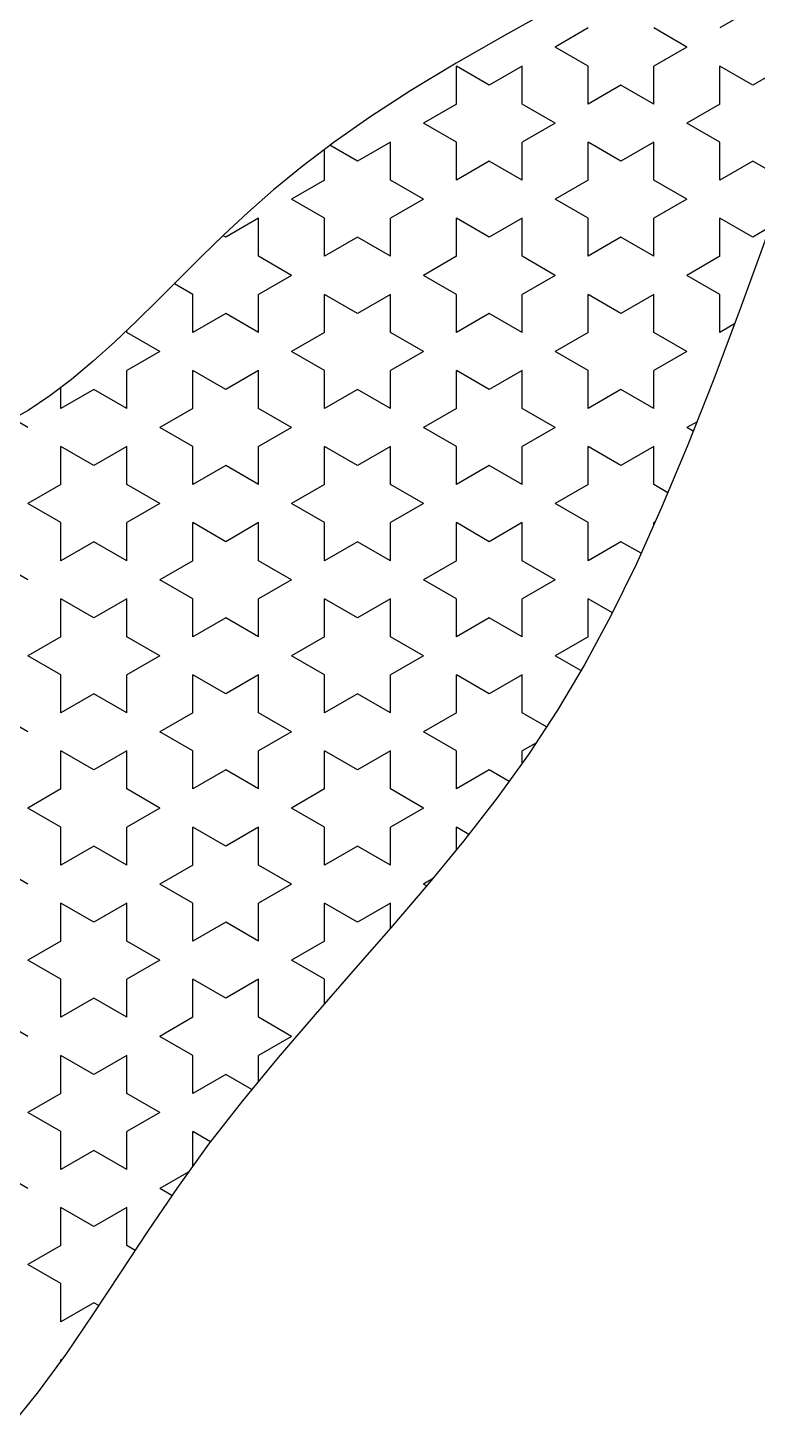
# Model space of a CAD drawing. Extents: x 138.78 to 140.36, y 234.45 to 235.46.
# Drawn here: x 139.2328 to 139.3062, y 234.4741 to 234.6152 of the extents above; entities that cross this region are included whole.
import ezdxf

# ---------------------------------------------------------------- set-up
doc = ezdxf.new("R2010")
doc.units = 0
doc.header["$MEASUREMENT"] = 0
doc.layers.get('0').update_dxf_attribs({"linetype": 'CONTINUOUS'})

msp = doc.modelspace()

# ---------------------------------------------------------------- linework, layer by layer
for p, q in [((139.2857, 234.61714), (139.28081, 234.61444)), ((139.30582, 234.6171), (139.3025, 234.61518)), ((139.28081, 234.61444), (139.27594, 234.61164)), ((139.28922, 234.61518), (139.2859, 234.61326)), ((139.29918, 234.61326), (139.29586, 234.61518)), ((139.28922, 234.61135), (139.2859, 234.61326)), ((139.29918, 234.61326), (139.29586, 234.61135)), ((139.27594, 234.61164), (139.27135, 234.60887)), ((139.27595, 234.60751), (139.27595, 234.61135)), ((139.27927, 234.60943), (139.27595, 234.61135)), ((139.28258, 234.61135), (139.27927, 234.60943)), ((139.28258, 234.60751), (139.28258, 234.61135)), ((139.28922, 234.60751), (139.28922, 234.61135)), ((139.29586, 234.60751), (139.29586, 234.61135)), ((139.3025, 234.60751), (139.3025, 234.61135)), ((139.30582, 234.60943), (139.3025, 234.61135)), ((139.30914, 234.61135), (139.30582, 234.60943)), ((139.27135, 234.60887), (139.26725, 234.60621)), ((139.29254, 234.60943), (139.28922, 234.60751)), ((139.29586, 234.60751), (139.29254, 234.60943)), ((139.26931, 234.60751), (139.26928, 234.60753)), ((139.26931, 234.60751), (139.26931, 234.60754)), ((139.27595, 234.60751), (139.27263, 234.6056)), ((139.2859, 234.6056), (139.28258, 234.60751)), ((139.3025, 234.60751), (139.29918, 234.6056)), ((139.26725, 234.60621), (139.26363, 234.60367)), ((139.27595, 234.60368), (139.27263, 234.6056)), ((139.2859, 234.6056), (139.28258, 234.60368)), ((139.3025, 234.60368), (139.29918, 234.6056)), ((139.26363, 234.60367), (139.26041, 234.60123)), ((139.26267, 234.59985), (139.26267, 234.60294)), ((139.26599, 234.60176), (139.26322, 234.60336)), ((139.26931, 234.60368), (139.26599, 234.60176)), ((139.26931, 234.59985), (139.26931, 234.60368)), ((139.27595, 234.59985), (139.27595, 234.60368)), ((139.28258, 234.59985), (139.28258, 234.60368)), ((139.28922, 234.59985), (139.28922, 234.60368)), ((139.29254, 234.60176), (139.28922, 234.60368)), ((139.29586, 234.60368), (139.29254, 234.60176)), ((139.29586, 234.59985), (139.29586, 234.60368)), ((139.3025, 234.59985), (139.3025, 234.60368)), ((139.27927, 234.60176), (139.27595, 234.59985)), ((139.28258, 234.59985), (139.27927, 234.60176)), ((139.30582, 234.60176), (139.3025, 234.59985)), ((139.30914, 234.59985), (139.30582, 234.60176)), ((139.26041, 234.60123), (139.25754, 234.59887)), ((139.25754, 234.59887), (139.25494, 234.59659)), ((139.26267, 234.59985), (139.25935, 234.59793)), ((139.27263, 234.59793), (139.26931, 234.59985)), ((139.28922, 234.59985), (139.2859, 234.59793)), ((139.29918, 234.59793), (139.29586, 234.59985)), ((139.26267, 234.59601), (139.25935, 234.59793)), ((139.27263, 234.59793), (139.26931, 234.59601)), ((139.28922, 234.59601), (139.2859, 234.59793)), ((139.29918, 234.59793), (139.29586, 234.59601)), ((139.25494, 234.59659), (139.25254, 234.59435)), ((139.25603, 234.59601), (139.25271, 234.5941)), ((139.25603, 234.59218), (139.25603, 234.59601)), ((139.26267, 234.59218), (139.26267, 234.59601)), ((139.26931, 234.59218), (139.26931, 234.59601)), ((139.27595, 234.59218), (139.27595, 234.59601)), ((139.27927, 234.5941), (139.27595, 234.59601)), ((139.28258, 234.59601), (139.27927, 234.5941)), ((139.28258, 234.59218), (139.28258, 234.59601)), ((139.28922, 234.59218), (139.28922, 234.59601)), ((139.29586, 234.59218), (139.29586, 234.59601)), ((139.3025, 234.59218), (139.3025, 234.59601)), ((139.30582, 234.5941), (139.3025, 234.59601)), ((139.25254, 234.59435), (139.25028, 234.59215)), ((139.30745, 234.59481), (139.30466, 234.58715)), ((139.30755, 234.5951), (139.30582, 234.5941)), ((139.25271, 234.5941), (139.25244, 234.59425)), ((139.26599, 234.5941), (139.26267, 234.59218)), ((139.26931, 234.59218), (139.26599, 234.5941)), ((139.29254, 234.5941), (139.28922, 234.59218)), ((139.29586, 234.59218), (139.29254, 234.5941)), ((139.25028, 234.59215), (139.24809, 234.58997)), ((139.25935, 234.59026), (139.25603, 234.59218)), ((139.27595, 234.59218), (139.27263, 234.59026)), ((139.2859, 234.59026), (139.28258, 234.59218)), ((139.3025, 234.59218), (139.29918, 234.59026)), ((139.25935, 234.59026), (139.25603, 234.58835)), ((139.27595, 234.58835), (139.27263, 234.59026)), ((139.2859, 234.59026), (139.28258, 234.58835)), ((139.3025, 234.58835), (139.29918, 234.59026)), ((139.24809, 234.58997), (139.24591, 234.58779)), ((139.24939, 234.58835), (139.24754, 234.58942)), ((139.24591, 234.58779), (139.24373, 234.58565)), ((139.24939, 234.58452), (139.24939, 234.58835)), ((139.25603, 234.58452), (139.25603, 234.58835)), ((139.26267, 234.58452), (139.26267, 234.58835)), ((139.26599, 234.58643), (139.26267, 234.58835)), ((139.26931, 234.58835), (139.26599, 234.58643)), ((139.26931, 234.58452), (139.26931, 234.58835)), ((139.27595, 234.58452), (139.27595, 234.58835)), ((139.28258, 234.58452), (139.28258, 234.58835)), ((139.28922, 234.58452), (139.28922, 234.58835)), ((139.29254, 234.58643), (139.28922, 234.58835)), ((139.29586, 234.58835), (139.29254, 234.58643)), ((139.29586, 234.58452), (139.29586, 234.58835)), ((139.3025, 234.58452), (139.3025, 234.58835)), ((139.25271, 234.58643), (139.24939, 234.58452)), ((139.25603, 234.58452), (139.25271, 234.58643)), ((139.27927, 234.58643), (139.27595, 234.58452)), ((139.28258, 234.58452), (139.27927, 234.58643)), ((139.30466, 234.58715), (139.30188, 234.57979)), ((139.24373, 234.58565), (139.24154, 234.58358)), ((139.24275, 234.58452), (139.24275, 234.58473)), ((139.24607, 234.5826), (139.24275, 234.58452)), ((139.26267, 234.58452), (139.25935, 234.5826)), ((139.27263, 234.5826), (139.26931, 234.58452)), ((139.28922, 234.58452), (139.2859, 234.5826)), ((139.29918, 234.5826), (139.29586, 234.58452)), ((139.30398, 234.58537), (139.3025, 234.58452)), ((139.24154, 234.58358), (139.23936, 234.58161)), ((139.23936, 234.58161), (139.23718, 234.57977)), ((139.24607, 234.5826), (139.24275, 234.58068)), ((139.26267, 234.58068), (139.25935, 234.5826)), ((139.27263, 234.5826), (139.26931, 234.58068)), ((139.28922, 234.58068), (139.2859, 234.5826)), ((139.29918, 234.5826), (139.29586, 234.58068)), ((139.24275, 234.57685), (139.24275, 234.58068)), ((139.24939, 234.57685), (139.24939, 234.58068)), ((139.25271, 234.57877), (139.24939, 234.58068)), ((139.25603, 234.58068), (139.25271, 234.57877)), ((139.25603, 234.57685), (139.25603, 234.58068)), ((139.26267, 234.57685), (139.26267, 234.58068)), ((139.26931, 234.57685), (139.26931, 234.58068)), ((139.27595, 234.57685), (139.27595, 234.58068)), ((139.27927, 234.57877), (139.27595, 234.58068)), ((139.28258, 234.58068), (139.27927, 234.57877)), ((139.28258, 234.57685), (139.28258, 234.58068)), ((139.28922, 234.57685), (139.28922, 234.58068)), ((139.29586, 234.57685), (139.29586, 234.58068)), ((139.23718, 234.57977), (139.235, 234.57811)), ((139.23611, 234.57685), (139.23611, 234.57896)), ((139.30188, 234.57979), (139.29922, 234.57303)), ((139.235, 234.57811), (139.23282, 234.57665)), ((139.23943, 234.57877), (139.23611, 234.57685)), ((139.24275, 234.57685), (139.23943, 234.57877)), ((139.26599, 234.57877), (139.26267, 234.57685)), ((139.26931, 234.57685), (139.26599, 234.57877)), ((139.29254, 234.57877), (139.28922, 234.57685)), ((139.29586, 234.57685), (139.29254, 234.57877)), ((139.23282, 234.57665), (139.23064, 234.57543)), ((139.24939, 234.57685), (139.24607, 234.57493)), ((139.25935, 234.57493), (139.25603, 234.57685)), ((139.27595, 234.57685), (139.27263, 234.57493)), ((139.2859, 234.57493), (139.28258, 234.57685)), ((139.23279, 234.57493), (139.2313, 234.5758)), ((139.24939, 234.57302), (139.24607, 234.57493)), ((139.25935, 234.57493), (139.25603, 234.57302)), ((139.27595, 234.57302), (139.27263, 234.57493)), ((139.2859, 234.57493), (139.28258, 234.57302)), ((139.3002, 234.57552), (139.29918, 234.57493)), ((139.29982, 234.57456), (139.29918, 234.57493)), ((139.23611, 234.56918), (139.23611, 234.57302)), ((139.23943, 234.5711), (139.23611, 234.57302)), ((139.24275, 234.57302), (139.23943, 234.5711)), ((139.24275, 234.56918), (139.24275, 234.57302)), ((139.24939, 234.56918), (139.24939, 234.57302)), ((139.25603, 234.56918), (139.25603, 234.57302)), ((139.26267, 234.56918), (139.26267, 234.57302)), ((139.26599, 234.5711), (139.26267, 234.57302)), ((139.26931, 234.57302), (139.26599, 234.5711)), ((139.26931, 234.56918), (139.26931, 234.57302)), ((139.27595, 234.56918), (139.27595, 234.57302)), ((139.28258, 234.56918), (139.28258, 234.57302)), ((139.28922, 234.56918), (139.28922, 234.57302)), ((139.29254, 234.5711), (139.28922, 234.57302)), ((139.29586, 234.57302), (139.29254, 234.5711)), ((139.29586, 234.56918), (139.29586, 234.57302)), ((139.29922, 234.57303), (139.29663, 234.56686)), ((139.25271, 234.5711), (139.24939, 234.56918)), ((139.25603, 234.56918), (139.25271, 234.5711)), ((139.27927, 234.5711), (139.27595, 234.56918)), ((139.28258, 234.56918), (139.27927, 234.5711)), ((139.23611, 234.56918), (139.23279, 234.56727)), ((139.24607, 234.56727), (139.24275, 234.56918)), ((139.26267, 234.56918), (139.25935, 234.56727)), ((139.27263, 234.56727), (139.26931, 234.56918)), ((139.28922, 234.56918), (139.2859, 234.56727)), ((139.29727, 234.56837), (139.29586, 234.56918)), ((139.23611, 234.56535), (139.23279, 234.56727)), ((139.24607, 234.56727), (139.24275, 234.56535)), ((139.26267, 234.56535), (139.25935, 234.56727)), ((139.27263, 234.56727), (139.26931, 234.56535)), ((139.28922, 234.56535), (139.2859, 234.56727)), ((139.29663, 234.56686), (139.29409, 234.56121)), ((139.23611, 234.56152), (139.23611, 234.56535)), ((139.24275, 234.56152), (139.24275, 234.56535)), ((139.24939, 234.56152), (139.24939, 234.56535)), ((139.25271, 234.56343), (139.24939, 234.56535)), ((139.25603, 234.56535), (139.25271, 234.56343)), ((139.25603, 234.56152), (139.25603, 234.56535)), ((139.26267, 234.56152), (139.26267, 234.56535)), ((139.26931, 234.56152), (139.26931, 234.56535)), ((139.27595, 234.56152), (139.27595, 234.56535)), ((139.27927, 234.56343), (139.27595, 234.56535)), ((139.28258, 234.56535), (139.27927, 234.56343)), ((139.28258, 234.56152), (139.28258, 234.56535)), ((139.28922, 234.56152), (139.28922, 234.56535)), ((139.29598, 234.56542), (139.29586, 234.56535)), ((139.29586, 234.56515), (139.29586, 234.56535)), ((139.23943, 234.56343), (139.23611, 234.56152)), ((139.24275, 234.56152), (139.23943, 234.56343)), ((139.26599, 234.56343), (139.26267, 234.56152)), ((139.26931, 234.56152), (139.26599, 234.56343)), ((139.29254, 234.56343), (139.28922, 234.56152)), ((139.29456, 234.56227), (139.29254, 234.56343)), ((139.23279, 234.5596), (139.22947, 234.56152)), ((139.24939, 234.56152), (139.24607, 234.5596)), ((139.25935, 234.5596), (139.25603, 234.56152)), ((139.27595, 234.56152), (139.27263, 234.5596)), ((139.2859, 234.5596), (139.28258, 234.56152)), ((139.29409, 234.56121), (139.29152, 234.55598)), ((139.24939, 234.55768), (139.24607, 234.5596)), ((139.25935, 234.5596), (139.25603, 234.55768)), ((139.27595, 234.55768), (139.27263, 234.5596)), ((139.2859, 234.5596), (139.28258, 234.55768)), ((139.23611, 234.55385), (139.23611, 234.55768)), ((139.23943, 234.55577), (139.23611, 234.55768)), ((139.24275, 234.55768), (139.23943, 234.55577)), ((139.24275, 234.55385), (139.24275, 234.55768)), ((139.24939, 234.55385), (139.24939, 234.55768)), ((139.25603, 234.55385), (139.25603, 234.55768)), ((139.26267, 234.55385), (139.26267, 234.55768)), ((139.26599, 234.55577), (139.26267, 234.55768)), ((139.26931, 234.55768), (139.26599, 234.55577)), ((139.26931, 234.55385), (139.26931, 234.55768)), ((139.27595, 234.55385), (139.27595, 234.55768)), ((139.28258, 234.55385), (139.28258, 234.55768)), ((139.28922, 234.55385), (139.28922, 234.55768)), ((139.29167, 234.55627), (139.28922, 234.55768)), ((139.25271, 234.55577), (139.24939, 234.55385)), ((139.25603, 234.55385), (139.25271, 234.55577)), ((139.27927, 234.55577), (139.27595, 234.55385)), ((139.28258, 234.55385), (139.27927, 234.55577)), ((139.29152, 234.55598), (139.28889, 234.5511)), ((139.23611, 234.55385), (139.23279, 234.55193)), ((139.24607, 234.55193), (139.24275, 234.55385)), ((139.26267, 234.55385), (139.25935, 234.55193)), ((139.27263, 234.55193), (139.26931, 234.55385)), ((139.28922, 234.55385), (139.2859, 234.55193)), ((139.23611, 234.55002), (139.23279, 234.55193)), ((139.24607, 234.55193), (139.24275, 234.55002)), ((139.26267, 234.55002), (139.25935, 234.55193)), ((139.27263, 234.55193), (139.26931, 234.55002)), ((139.2885, 234.55044), (139.2859, 234.55193)), ((139.28889, 234.5511), (139.28614, 234.54646)), ((139.23611, 234.54618), (139.23611, 234.55002)), ((139.24275, 234.54618), (139.24275, 234.55002)), ((139.24939, 234.54618), (139.24939, 234.55002)), ((139.25271, 234.5481), (139.24939, 234.55002)), ((139.25603, 234.55002), (139.25271, 234.5481)), ((139.25603, 234.54618), (139.25603, 234.55002)), ((139.26267, 234.54618), (139.26267, 234.55002)), ((139.26931, 234.54618), (139.26931, 234.55002)), ((139.27595, 234.54618), (139.27595, 234.55002)), ((139.27927, 234.5481), (139.27595, 234.55002)), ((139.28258, 234.55002), (139.27927, 234.5481)), ((139.28258, 234.54618), (139.28258, 234.55002)), ((139.23943, 234.5481), (139.23611, 234.54618)), ((139.24275, 234.54618), (139.23943, 234.5481)), ((139.26599, 234.5481), (139.26267, 234.54618)), ((139.26931, 234.54618), (139.26599, 234.5481)), ((139.28614, 234.54646), (139.28322, 234.542)), ((139.23279, 234.54427), (139.22947, 234.54618)), ((139.24939, 234.54618), (139.24607, 234.54427)), ((139.25935, 234.54427), (139.25603, 234.54618)), ((139.27595, 234.54618), (139.27263, 234.54427)), ((139.28503, 234.54477), (139.28258, 234.54618)), ((139.24939, 234.54235), (139.24607, 234.54427)), ((139.25935, 234.54427), (139.25603, 234.54235)), ((139.27595, 234.54235), (139.27263, 234.54427)), ((139.23611, 234.53852), (139.23611, 234.54235)), ((139.23943, 234.54044), (139.23611, 234.54235)), ((139.24275, 234.54235), (139.23943, 234.54044)), ((139.24275, 234.53852), (139.24275, 234.54235)), ((139.24939, 234.53852), (139.24939, 234.54235)), ((139.25603, 234.53852), (139.25603, 234.54235)), ((139.26267, 234.53852), (139.26267, 234.54235)), ((139.26599, 234.54044), (139.26267, 234.54235)), ((139.26931, 234.54235), (139.26599, 234.54044)), ((139.26931, 234.53852), (139.26931, 234.54235)), ((139.27595, 234.53852), (139.27595, 234.54235)), ((139.28397, 234.54315), (139.28258, 234.54235)), ((139.28258, 234.54112), (139.28258, 234.54235)), ((139.28322, 234.542), (139.28007, 234.53763)), ((139.25271, 234.54044), (139.24939, 234.53852)), ((139.25603, 234.53852), (139.25271, 234.54044)), ((139.27927, 234.54044), (139.27595, 234.53852)), ((139.28126, 234.53928), (139.27927, 234.54044)), ((139.23611, 234.53852), (139.23279, 234.5366)), ((139.24607, 234.5366), (139.24275, 234.53852)), ((139.26267, 234.53852), (139.25935, 234.5366)), ((139.27263, 234.5366), (139.26931, 234.53852)), ((139.23611, 234.53469), (139.23279, 234.5366)), ((139.24607, 234.5366), (139.24275, 234.53469)), ((139.26267, 234.53469), (139.25935, 234.5366)), ((139.27263, 234.5366), (139.26931, 234.53469)), ((139.28007, 234.53763), (139.27668, 234.53327)), ((139.23611, 234.53085), (139.23611, 234.53469)), ((139.24275, 234.53085), (139.24275, 234.53469)), ((139.24939, 234.53085), (139.24939, 234.53469)), ((139.25271, 234.53277), (139.24939, 234.53469)), ((139.25603, 234.53469), (139.25271, 234.53277)), ((139.25603, 234.53085), (139.25603, 234.53469)), ((139.26267, 234.53085), (139.26267, 234.53469)), ((139.26931, 234.53085), (139.26931, 234.53469)), ((139.27595, 234.53238), (139.27595, 234.53469)), ((139.27721, 234.53395), (139.27595, 234.53469)), ((139.23943, 234.53277), (139.23611, 234.53085)), ((139.24275, 234.53085), (139.23943, 234.53277)), ((139.26599, 234.53277), (139.26267, 234.53085)), ((139.26931, 234.53085), (139.26599, 234.53277)), ((139.27668, 234.53327), (139.27308, 234.5289)), ((139.23279, 234.52894), (139.22947, 234.53085)), ((139.24939, 234.53085), (139.24607, 234.52894)), ((139.25935, 234.52894), (139.25603, 234.53085)), ((139.27354, 234.52946), (139.27263, 234.52894)), ((139.24939, 234.52702), (139.24607, 234.52894)), ((139.25935, 234.52894), (139.25603, 234.52702)), ((139.27308, 234.5289), (139.26934, 234.52454)), ((139.27295, 234.52875), (139.27263, 234.52894)), ((139.23611, 234.52319), (139.23611, 234.52702)), ((139.23943, 234.5251), (139.23611, 234.52702)), ((139.24275, 234.52702), (139.23943, 234.5251)), ((139.24275, 234.52319), (139.24275, 234.52702)), ((139.24939, 234.52319), (139.24939, 234.52702)), ((139.25603, 234.52319), (139.25603, 234.52702)), ((139.26267, 234.52319), (139.26267, 234.52702)), ((139.26599, 234.5251), (139.26267, 234.52702)), ((139.26931, 234.52702), (139.26599, 234.5251)), ((139.26931, 234.5245), (139.26931, 234.52702)), ((139.25271, 234.5251), (139.24939, 234.52319)), ((139.25603, 234.52319), (139.25271, 234.5251)), ((139.26934, 234.52454), (139.26553, 234.52018)), ((139.23611, 234.52319), (139.23279, 234.52127)), ((139.24607, 234.52127), (139.24275, 234.52319)), ((139.26267, 234.52319), (139.25935, 234.52127)), ((139.23611, 234.51935), (139.23279, 234.52127)), ((139.24607, 234.52127), (139.24275, 234.51935)), ((139.26267, 234.51935), (139.25935, 234.52127)), ((139.26553, 234.52018), (139.26173, 234.51582)), ((139.23611, 234.51552), (139.23611, 234.51935)), ((139.24275, 234.51552), (139.24275, 234.51935)), ((139.24939, 234.51552), (139.24939, 234.51935)), ((139.25271, 234.51744), (139.24939, 234.51935)), ((139.25603, 234.51935), (139.25271, 234.51744)), ((139.25603, 234.51552), (139.25603, 234.51935)), ((139.26267, 234.51689), (139.26267, 234.51935)), ((139.23943, 234.51744), (139.23611, 234.51552)), ((139.24275, 234.51552), (139.23943, 234.51744)), ((139.23279, 234.5136), (139.22947, 234.51552)), ((139.24939, 234.51552), (139.24607, 234.5136)), ((139.25935, 234.5136), (139.25603, 234.51552)), ((139.26173, 234.51582), (139.25799, 234.51146)), ((139.24939, 234.51169), (139.24607, 234.5136)), ((139.25935, 234.5136), (139.25603, 234.51169)), ((139.23611, 234.50785), (139.23611, 234.51169)), ((139.23943, 234.50977), (139.23611, 234.51169)), ((139.24275, 234.51169), (139.23943, 234.50977)), ((139.24275, 234.50785), (139.24275, 234.51169)), ((139.24939, 234.50785), (139.24939, 234.51169)), ((139.25799, 234.51146), (139.25439, 234.5071)), ((139.25603, 234.50908), (139.25603, 234.51169)), ((139.25271, 234.50977), (139.24939, 234.50785)), ((139.25534, 234.50825), (139.25271, 234.50977)), ((139.23611, 234.50785), (139.23279, 234.50594)), ((139.24607, 234.50594), (139.24275, 234.50785)), ((139.25439, 234.5071), (139.25099, 234.50273)), ((139.23611, 234.50402), (139.23279, 234.50594)), ((139.24607, 234.50594), (139.24275, 234.50402)), ((139.23611, 234.50019), (139.23611, 234.50402)), ((139.24275, 234.50019), (139.24275, 234.50402)), ((139.25099, 234.50273), (139.24785, 234.49838)), ((139.24939, 234.50051), (139.24939, 234.50402)), ((139.25119, 234.50298), (139.24939, 234.50402)), ((139.23943, 234.5021), (139.23611, 234.50019)), ((139.24275, 234.50019), (139.23943, 234.5021)), ((139.23279, 234.49827), (139.22947, 234.50019)), ((139.24899, 234.49996), (139.24607, 234.49827)), ((139.24785, 234.49838), (139.24491, 234.49406)), ((139.2473, 234.49756), (139.24607, 234.49827)), ((139.23611, 234.49252), (139.23611, 234.49636)), ((139.23943, 234.49444), (139.23611, 234.49636)), ((139.24275, 234.49636), (139.23943, 234.49444)), ((139.24275, 234.49252), (139.24275, 234.49636)), ((139.24491, 234.49406), (139.2421, 234.4898)), ((139.23611, 234.49252), (139.23279, 234.49061)), ((139.24358, 234.49204), (139.24275, 234.49252)), ((139.23611, 234.48869), (139.23279, 234.49061)), ((139.23611, 234.48486), (139.23611, 234.48869)), ((139.2421, 234.4898), (139.23936, 234.48565)), ((139.23943, 234.48677), (139.23611, 234.48486)), ((139.23992, 234.48649), (139.23943, 234.48677)), ((139.23936, 234.48565), (139.23663, 234.48163)), ((139.23663, 234.48163), (139.23382, 234.47779)), ((139.23611, 234.48093), (139.23611, 234.48102)), ((139.23616, 234.481), (139.23611, 234.48102)), ((139.23382, 234.47779), (139.23088, 234.47415))]:
    msp.add_line(p, q)

doc.saveas('drawing.dxf')
